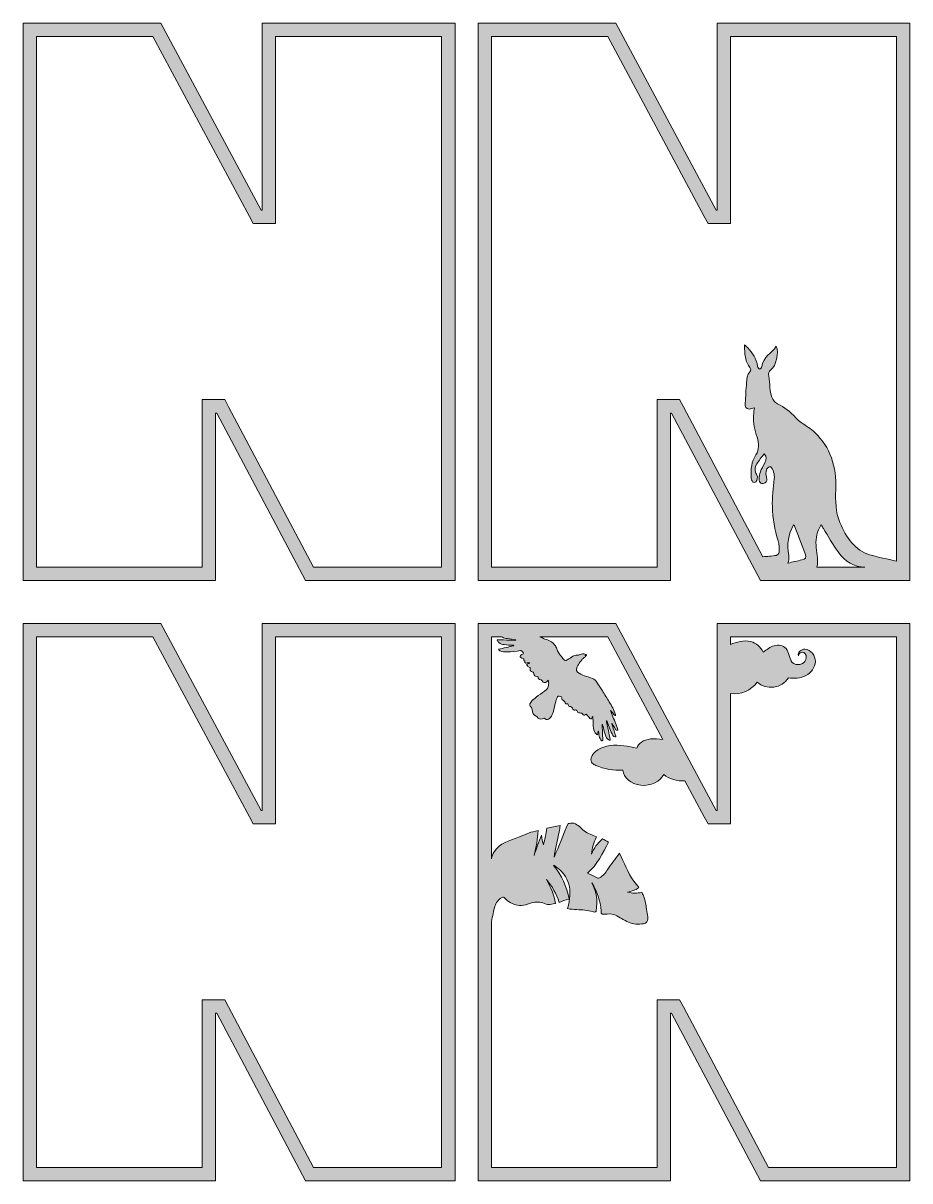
# Model space of a CAD drawing. Header units: millimetres. Extents: x 74 to 699, y -295 to -32.
# Drawn here: x 496.7 to 698.7, y -295.3 to -31.6 of the extents above; entities that cross this region are included whole.
import ezdxf

# ---------------------------------------------------------------- set-up
doc = ezdxf.new("R2010")
doc.units = ezdxf.units.MM
doc.header["$MEASUREMENT"] = 0
for name, color, linetype in [('Layer 1', 7, 'Continuous'), ('Layer 2', 7, 'Continuous'), ('Layer 7', 7, 'Continuous'), ('Layer 8', 7, 'Continuous')]:
    doc.layers.add(name, color=color, linetype=linetype)

msp = doc.modelspace()

# ---------------------------------------------------------------- hatches: boundary and pattern name
at = {"layer": 'Layer 1'}
h = msp.add_hatch(color=1, dxfattribs=at)
h.dxf.hatch_style = 2
h.paths.add_polyline_path([(654.82, -168.29), (654.82, -210.9), (654.56, -210.9), (631.7, -168.29), (600.32, -168.29), (600.32, -295.28), (644.17, -295.28), (644.17, -257.1), (644.43, -257.1), (664.68, -295.28), (698.73, -295.28), (698.73, -168.29)])
edge = h.paths.add_edge_path()
edge.add_spline(control_points=[(695.68, -292.24), (695.68, -292.24), (666.51, -292.24), (666.51, -292.24), (666.51, -292.24), (647.12, -255.67), (647.12, -255.67), (647.12, -255.67), (646.26, -254.05), (646.26, -254.05), (646.26, -254.05), (644.43, -254.05), (644.43, -254.05), (644.43, -254.05), (644.17, -254.05), (644.17, -254.05), (644.17, -254.05), (641.12, -254.05), (641.12, -254.05), (641.12, -254.05), (641.12, -257.1), (641.12, -257.1), (641.12, -257.1), (641.12, -292.24), (641.12, -292.24), (641.12, -292.24), (603.37, -292.24), (603.37, -292.24), (603.37, -292.24), (603.37, -236.17), (603.37, -236.17), (603.65, -235.01), (603.85, -233.75), (604.17, -232.72), (604.43, -231.93), (604.94, -231.23), (605.67, -230.82), (606.51, -230.35), (606.36, -231.1), (607.25, -231.64), (608.39, -232.33), (609.38, -232.65), (610.7, -232.52), (611.33, -232.46), (611.88, -232.13), (612.49, -231.98), (613.56, -231.71), (614.49, -231.72), (615.49, -232.11), (616.03, -232.31), (616.22, -232.38), (616.79, -232.31), (616.92, -232.3), (617.99, -232.09), (617.99, -232.09), (617.68, -230.14), (616.84, -228.41), (615.95, -226.66), (617.25, -228.24), (618.17, -229.9), (618.83, -231.84), (619.53, -231.55), (620.21, -231.27), (620.96, -231.1), (621.01, -231.09), (621.06, -231.08), (621.11, -231.07), (620.49, -228.29), (619.42, -225.61), (617.56, -223.44), (617.58, -223.41), (617.58, -223.42), (617.6, -223.39), (621.46, -226.03), (621.78, -228.93), (620.75, -233.27), (621.42, -233.42), (622.11, -233.47), (622.8, -233.5), (624.05, -233.56), (625.26, -233.61), (626.47, -233.93), (626.6, -233.96), (626.71, -234.02), (626.86, -234.05), (627.01, -234.09), (627.21, -234.03), (627.24, -233.83), (627.62, -231.41), (627.34, -229.62), (626.26, -227.4), (627.52, -229.46), (628.19, -231.39), (628.38, -233.78), (628.39, -233.98), (628.37, -234.14), (628.41, -234.31), (628.44, -234.44), (628.57, -234.46), (628.61, -234.57), (629.4, -234.61), (630.05, -234.35), (630.84, -234.52), (631.99, -234.76), (632.7, -235.42), (633.83, -236), (634.81, -236.5), (635.95, -236.95), (637.21, -236.79), (637.66, -236.73), (638.49, -236.85), (638.8, -236.31), (639.3, -235.43), (638.77, -234.03), (638.66, -233.04), (638.56, -232.06), (638.39, -231.19), (638, -230.27), (637.91, -230.05), (637.76, -229.77), (637.65, -229.55), (636.54, -229.83), (635.51, -229.78), (634.4, -229.52), (635.33, -229.3), (636.19, -229.08), (636.98, -228.53), (636.67, -228.1), (636.14, -227.43), (635.86, -227.04), (634.35, -224.97), (633.67, -222.87), (632.59, -220.63), (631.68, -221.81), (630.74, -223.09), (629.91, -224.31), (629.35, -225.14), (628.86, -225.81), (627.97, -226.25), (627.84, -226.31), (627.73, -226.31), (627.6, -226.34), (626.82, -225.93), (626.03, -225.55), (625.25, -225.17), (627.47, -223.31), (628.76, -220.65), (630.05, -218.1), (629.6, -217.83), (629.15, -217.6), (628.67, -217.4), (627.54, -218.5), (626.74, -219.4), (626.15, -220.89), (626.33, -219.38), (626.71, -218.29), (627.32, -216.91), (626.36, -216.53), (625.33, -216.21), (624.52, -215.57), (623.72, -214.92), (623.17, -214.14), (622.15, -213.84), (621.73, -213.72), (621.26, -213.84), (620.83, -213.9), (619.68, -216.42), (618.84, -219.04), (617.64, -221.54), (618.02, -219.6), (618.45, -217.72), (618.82, -215.76), (618.9, -215.34), (618.99, -214.8), (619.06, -214.36), (618.05, -214.56), (617.02, -214.73), (616.02, -214.95), (615.83, -216.25), (615.59, -217.51), (615.21, -218.76), (615.03, -218.02), (614.9, -217.28), (614.76, -216.54), (614.21, -218.08), (613.59, -219.59), (613.12, -221.16), (613.57, -219.26), (613.94, -217.43), (614.02, -215.47), (613.25, -215.69), (612.59, -215.79), (611.82, -216.07), (611.05, -216.35), (610.41, -216.7), (609.57, -217.03), (607.45, -217.85), (605.32, -218.22), (603.99, -220.33), (603.69, -220.81), (603.5, -221.34), (603.37, -221.91), (603.37, -221.91), (603.37, -171.33), (603.37, -171.33), (603.37, -171.33), (605.69, -171.33), (605.69, -171.33), (605.97, -171.52), (606.29, -171.64), (606.63, -171.7), (607.23, -171.79), (607.82, -171.86), (608.41, -171.95), (608.59, -171.98), (608.76, -172.03), (608.93, -172.07), (608.93, -172.09), (608.93, -172.11), (608.93, -172.13), (608.87, -172.14), (608.81, -172.16), (608.75, -172.16), (607.88, -172.13), (607.02, -172.1), (606.15, -172.07), (605.71, -172.06), (605.26, -172.04), (604.81, -172.02), (604.72, -172.02), (604.64, -172.06), (604.7, -172.17), (604.82, -172.36), (604.94, -172.55), (605.09, -172.68), (605.44, -172.99), (605.86, -173.09), (606.29, -173.13), (606.96, -173.2), (607.63, -173.24), (608.31, -173.29), (608.36, -173.3), (608.42, -173.32), (608.47, -173.34), (608.47, -173.36), (608.47, -173.38), (608.47, -173.4), (607.32, -173.66), (606.16, -173.91), (604.98, -174.18), (605.07, -174.37), (605.19, -174.47), (605.33, -174.53), (605.84, -174.78), (606.39, -174.8), (606.93, -174.79), (607.95, -174.78), (608.97, -174.7), (609.97, -174.49), (610.04, -174.48), (610.13, -174.49), (610.19, -174.53), (610.34, -174.65), (610.49, -174.79), (610.63, -174.94), (610.74, -175.06), (610.73, -175.12), (610.59, -175.2), (610.42, -175.3), (610.25, -175.39), (610.09, -175.51), (609.88, -175.66), (609.87, -175.93), (610.07, -176.08), (610.23, -176.2), (610.42, -176.25), (610.61, -176.32), (610.7, -176.36), (610.79, -176.39), (610.77, -176.53), (610.73, -176.69), (610.8, -176.77), (610.92, -176.83), (610.96, -176.85), (611, -176.93), (610.99, -176.98), (610.97, -177.19), (611.01, -177.32), (611.2, -177.33), (611.43, -177.33), (611.66, -177.28), (611.89, -177.26), (611.95, -177.25), (612, -177.24), (612.05, -177.24), (612.06, -177.26), (612.07, -177.28), (612.07, -177.3), (612.01, -177.34), (611.96, -177.39), (611.9, -177.42), (611.77, -177.48), (611.65, -177.51), (611.53, -177.57), (611.42, -177.62), (611.38, -177.7), (611.46, -177.83), (611.6, -178.05), (611.79, -178.16), (612, -178.24), (612.25, -178.34), (612.25, -178.34), (612.2, -178.62), (612.14, -178.94), (612.21, -179.09), (612.48, -179.22), (612.61, -179.28), (612.73, -179.33), (612.86, -179.38), (612.98, -179.43), (613.03, -179.51), (613.03, -179.66), (613.03, -179.79), (613.07, -179.93), (613.14, -180.03), (613.32, -180.29), (613.56, -180.44), (613.86, -180.44), (613.94, -180.44), (614.04, -180.42), (614.03, -180.58), (614.02, -180.82), (614.22, -181.11), (614.42, -181.1), (614.64, -181.1), (614.77, -181.13), (614.92, -181.39), (615.18, -181.84), (615.62, -181.93), (616.05, -181.53), (616.13, -181.45), (616.21, -181.37), (616.32, -181.25), (616.35, -181.41), (616.38, -181.54), (616.41, -181.67), (616.51, -182.01), (616.37, -182.33), (616.32, -182.66), (616.28, -182.86), (616.18, -183.07), (616.06, -183.22), (615.9, -183.41), (615.71, -183.57), (615.51, -183.72), (614.87, -184.19), (614.22, -184.63), (613.58, -185.11), (613.13, -185.45), (612.69, -185.82), (612.33, -186.3), (611.99, -186.76), (612.11, -187.05), (612.45, -187.37), (612.6, -187.51), (612.69, -187.65), (612.67, -187.88), (612.61, -188.65), (612.98, -189.24), (613.61, -189.44), (613.67, -189.46), (613.72, -189.54), (613.77, -189.6), (613.85, -189.7), (613.9, -189.85), (614, -189.9), (614.41, -190.1), (614.83, -190.18), (615.25, -189.96), (615.4, -189.88), (615.5, -189.91), (615.61, -190.03), (615.67, -190.11), (615.77, -190.17), (615.86, -190.18), (616.25, -190.21), (616.59, -190.09), (616.85, -189.74), (617.16, -189.33), (617.37, -188.85), (617.5, -188.35), (617.68, -187.7), (617.8, -187.04), (617.96, -186.39), (618.08, -185.92), (618.22, -185.46), (618.47, -185.06), (618.55, -184.93), (618.66, -184.83), (618.8, -184.87), (618.98, -184.91), (619.15, -184.97), (619.31, -185.06), (619.43, -185.12), (619.5, -185.24), (619.42, -185.41), (619.36, -185.53), (619.4, -185.61), (619.49, -185.68), (619.54, -185.72), (619.59, -185.76), (619.65, -185.78), (619.92, -185.88), (620.08, -186.08), (620.19, -186.38), (620.28, -186.6), (620.43, -186.67), (620.64, -186.62), (620.78, -186.59), (620.86, -186.62), (620.89, -186.8), (620.96, -187.16), (621.05, -187.25), (621.37, -187.26), (621.61, -187.27), (621.75, -187.38), (621.85, -187.62), (622, -187.98), (622.17, -188.08), (622.45, -188.03), (622.76, -187.97), (622.78, -187.98), (622.9, -188.31), (622.97, -188.5), (623.07, -188.65), (623.26, -188.68), (623.42, -188.7), (623.59, -188.72), (623.75, -188.71), (623.91, -188.71), (624.03, -188.74), (624.13, -188.92), (624.32, -189.25), (624.49, -189.28), (624.78, -189.06), (624.98, -188.92), (624.99, -188.93), (625.14, -189.13), (625.36, -189.4), (625.57, -189.67), (625.8, -189.93), (625.99, -190.14), (626.12, -190.12), (626.26, -189.87), (626.3, -189.8), (626.32, -189.73), (626.36, -189.66), (626.39, -189.6), (626.42, -189.55), (626.47, -189.48), (626.49, -189.55), (626.51, -189.58), (626.51, -189.61), (626.52, -189.88), (626.53, -190.15), (626.54, -190.42), (626.57, -191.01), (626.57, -191.6), (626.63, -192.18), (626.68, -192.73), (626.94, -193.18), (627.3, -193.53), (627.36, -193.6), (627.46, -193.62), (627.54, -193.66), (627.57, -193.56), (627.61, -193.47), (627.63, -193.37), (627.65, -193.3), (627.64, -193.21), (627.65, -193.13), (627.66, -193.02), (627.68, -192.92), (627.7, -192.81), (627.72, -192.81), (627.74, -192.81), (627.76, -192.81), (627.77, -192.87), (627.78, -192.92), (627.79, -192.98), (627.83, -193.3), (627.85, -193.63), (627.92, -193.95), (628.01, -194.38), (628.2, -194.73), (628.5, -195.01), (628.54, -195.05), (628.64, -195.1), (628.67, -195.07), (628.71, -195.04), (628.75, -194.94), (628.75, -194.87), (628.74, -194.5), (628.73, -194.13), (628.71, -193.76), (628.67, -192.98), (628.64, -192.2), (628.6, -191.43), (628.6, -191.38), (628.62, -191.34), (628.62, -191.3), (628.64, -191.3), (628.66, -191.3), (628.67, -191.3), (628.7, -191.4), (628.74, -191.5), (628.77, -191.6), (628.93, -192.25), (629.1, -192.9), (629.27, -193.55), (629.43, -194.17), (629.71, -194.67), (630.28, -194.89), (630.33, -194.91), (630.39, -194.9), (630.45, -194.9), (630.45, -194.85), (630.47, -194.78), (630.46, -194.73), (630.17, -193.37), (629.88, -192.01), (629.6, -190.65), (629.59, -190.59), (629.59, -190.52), (629.58, -190.46), (629.6, -190.46), (629.61, -190.45), (629.63, -190.45), (629.67, -190.53), (629.71, -190.6), (629.74, -190.68), (629.94, -191.24), (630.12, -191.8), (630.35, -192.34), (630.56, -192.85), (630.8, -193.35), (631.05, -193.85), (631.16, -194.06), (631.37, -194.14), (631.59, -194.15), (631.69, -194.15), (631.75, -194.09), (631.71, -193.96), (631.46, -193.18), (631.22, -192.4), (630.97, -191.63), (630.92, -191.47), (630.87, -191.31), (630.82, -191.15), (630.84, -191.15), (630.86, -191.14), (630.88, -191.13), (630.9, -191.17), (630.92, -191.22), (630.95, -191.26), (631.15, -191.6), (631.34, -191.95), (631.55, -192.28), (631.67, -192.46), (631.84, -192.6), (632.05, -192.64), (632.1, -192.65), (632.17, -192.64), (632.21, -192.61), (632.23, -192.59), (632.22, -192.49), (632.2, -192.44), (632.1, -192.16), (631.99, -191.88), (631.88, -191.6), (631.45, -190.51), (631.01, -189.42), (630.58, -188.32), (630.56, -188.27), (630.56, -188.21), (630.54, -188.15), (630.56, -188.14), (630.57, -188.14), (630.59, -188.13), (630.65, -188.22), (630.7, -188.32), (630.77, -188.4), (630.99, -188.68), (631.2, -188.96), (631.42, -189.23), (631.48, -189.29), (631.6, -189.3), (631.69, -189.33), (631.67, -189.23), (631.67, -189.13), (631.64, -189.04), (631.29, -188.01), (630.79, -187.07), (630.23, -186.17), (629.71, -185.33), (629.19, -184.5), (628.67, -183.67), (628.27, -183.04), (627.87, -182.42), (627.47, -181.8), (627.18, -181.37), (626.84, -181), (626.38, -180.83), (625.94, -180.66), (625.5, -180.51), (625.06, -180.36), (624.47, -180.16), (623.88, -179.99), (623.34, -179.66), (622.74, -179.29), (622.61, -178.86), (622.92, -178.18), (623.1, -177.8), (623.33, -177.44), (623.56, -177.1), (623.7, -176.89), (623.91, -176.74), (624.04, -176.53), (624.17, -176.33), (624.33, -176.21), (624.51, -176.1), (624.6, -176.05), (624.69, -175.98), (624.78, -175.9), (624.83, -175.86), (624.85, -175.79), (624.89, -175.73), (624.84, -175.71), (624.79, -175.68), (624.74, -175.65), (624.73, -175.64), (624.72, -175.62), (624.7, -175.61), (624.71, -175.59), (624.71, -175.57), (624.71, -175.55), (624.82, -175.57), (624.93, -175.59), (625.04, -175.6), (625.05, -175.58), (625.06, -175.55), (625.07, -175.52), (624.96, -175.44), (624.86, -175.32), (624.74, -175.27), (624.33, -175.13), (623.93, -175.21), (623.55, -175.4), (623.34, -175.51), (623.15, -175.59), (622.91, -175.54), (622.58, -175.48), (622.25, -175.61), (621.96, -175.78), (621.52, -176.04), (621.1, -176.33), (620.67, -176.61), (620.32, -176.83), (620.15, -176.82), (619.86, -176.51), (619.61, -176.23), (619.38, -175.91), (619.14, -175.62), (618.78, -175.17), (618.5, -174.66), (618.27, -174.1), (618.15, -173.8), (618.03, -173.49), (617.85, -173.24), (617.39, -172.64), (616.79, -172.28), (616.12, -172.06), (615.93, -172), (615.72, -171.99), (615.54, -171.9), (615.18, -171.71), (614.81, -171.52), (614.44, -171.33), (614.44, -171.33), (629.87, -171.33), (629.87, -171.33), (629.87, -171.33), (642.44, -194.76), (642.44, -194.76), (641.51, -194.59), (640.55, -194.51), (639.61, -194.62), (638.13, -194.81), (636.69, -195.63), (636.54, -196.74), (634.57, -196.28), (632.5, -195.88), (630.47, -196.13), (628.43, -196.38), (626.45, -197.45), (626.1, -198.97), (626.01, -199.38), (626.05, -199.83), (626.37, -200.16), (626.57, -200.37), (626.86, -200.51), (627.16, -200.64), (629.01, -201.47), (631.21, -201.85), (633.36, -201.72), (633.4, -203.39), (635.22, -204.92), (637.43, -205.16), (639.64, -205.39), (641.97, -204.3), (642.64, -202.71), (643.82, -203.74), (645.69, -204.28), (647.49, -204.17), (647.49, -204.17), (651.87, -212.34), (651.87, -212.34), (651.87, -212.34), (652.74, -213.94), (652.74, -213.94), (652.74, -213.94), (654.56, -213.94), (654.56, -213.94), (654.56, -213.94), (654.82, -213.94), (654.82, -213.94), (654.82, -213.94), (657.87, -213.94), (657.87, -213.94), (657.87, -213.94), (657.87, -210.9), (657.87, -210.9), (657.87, -210.9), (657.87, -184.29), (657.87, -184.29), (660.16, -184.56), (662.58, -183.56), (663.96, -181.7), (665.95, -183.57), (669.64, -183.07), (671.05, -180.73), (672.4, -180.9), (673.81, -180.81), (675.02, -180.19), (676.22, -179.56), (677.16, -178.34), (677.2, -176.99), (677.23, -175.64), (676.19, -174.26), (674.83, -174.18), (673.98, -174.12), (672.99, -174.95), (673.39, -175.7), (673.25, -175.12), (674.07, -174.66), (674.59, -174.95), (675.11, -175.24), (675.25, -175.96), (675.05, -176.53), (674.62, -177.72), (672.81, -178.09), (671.95, -177.17), (671.15, -176.32), (671.28, -174.9), (670.52, -174.01), (669.88, -173.27), (668.75, -173.13), (667.81, -173.39), (666.87, -173.66), (666.07, -174.27), (665.3, -174.87), (664.73, -173.62), (663.69, -172.8), (662.48, -172.4), (660.91, -172.09), (659.19, -172.52), (657.87, -173.08), (657.87, -173.08), (657.87, -171.33), (657.87, -171.33), (657.87, -171.33), (695.68, -171.33), (695.68, -171.33), (695.68, -171.33), (695.68, -292.24), (695.68, -292.24)], knot_values=[0, 0, 0, 0, 1, 1, 1, 2, 2, 2, 3, 3, 3, 4, 4, 4, 5, 5, 5, 6, 6, 6, 7, 7, 7, 8, 8, 8, 9, 9, 9, 10, 10, 10, 11, 11, 11, 12, 12, 12, 13, 13, 13, 14, 14, 14, 15, 15, 15, 16, 16, 16, 17, 17, 17, 18, 18, 18, 19, 19, 19, 20, 20, 20, 21, 21, 21, 22, 22, 22, 23, 23, 23, 24, 24, 24, 25, 25, 25, 26, 26, 26, 27, 27, 27, 28, 28, 28, 29, 29, 29, 30, 30, 30, 31, 31, 31, 32, 32, 32, 33, 33, 33, 34, 34, 34, 35, 35, 35, 36, 36, 36, 37, 37, 37, 38, 38, 38, 39, 39, 39, 40, 40, 40, 41, 41, 41, 42, 42, 42, 43, 43, 43, 44, 44, 44, 45, 45, 45, 46, 46, 46, 47, 47, 47, 48, 48, 48, 49, 49, 49, 50, 50, 50, 51, 51, 51, 52, 52, 52, 53, 53, 53, 54, 54, 54, 55, 55, 55, 56, 56, 56, 57, 57, 57, 58, 58, 58, 59, 59, 59, 60, 60, 60, 61, 61, 61, 62, 62, 62, 63, 63, 63, 64, 64, 64, 65, 65, 65, 66, 66, 66, 67, 67, 67, 68, 68, 68, 69, 69, 69, 70, 70, 70, 71, 71, 71, 72, 72, 72, 73, 73, 73, 74, 74, 74, 75, 75, 75, 76, 76, 76, 77, 77, 77, 78, 78, 78, 79, 79, 79, 80, 80, 80, 81, 81, 81, 82, 82, 82, 83, 83, 83, 84, 84, 84, 85, 85, 85, 86, 86, 86, 87, 87, 87, 88, 88, 88, 89, 89, 89, 90, 90, 90, 91, 91, 91, 92, 92, 92, 93, 93, 93, 94, 94, 94, 95, 95, 95, 96, 96, 96, 97, 97, 97, 98, 98, 98, 99, 99, 99, 100, 100, 100, 101, 101, 101, 102, 102, 102, 103, 103, 103, 104, 104, 104, 105, 105, 105, 106, 106, 106, 107, 107, 107, 108, 108, 108, 109, 109, 109, 110, 110, 110, 111, 111, 111, 112, 112, 112, 113, 113, 113, 114, 114, 114, 115, 115, 115, 116, 116, 116, 117, 117, 117, 118, 118, 118, 119, 119, 119, 120, 120, 120, 121, 121, 121, 122, 122, 122, 123, 123, 123, 124, 124, 124, 125, 125, 125, 126, 126, 126, 127, 127, 127, 128, 128, 128, 129, 129, 129, 130, 130, 130, 131, 131, 131, 132, 132, 132, 133, 133, 133, 134, 134, 134, 135, 135, 135, 136, 136, 136, 137, 137, 137, 138, 138, 138, 139, 139, 139, 140, 140, 140, 141, 141, 141, 142, 142, 142, 143, 143, 143, 144, 144, 144, 145, 145, 145, 146, 146, 146, 147, 147, 147, 148, 148, 148, 149, 149, 149, 150, 150, 150, 151, 151, 151, 152, 152, 152, 153, 153, 153, 154, 154, 154, 155, 155, 155, 156, 156, 156, 157, 157, 157, 158, 158, 158, 159, 159, 159, 160, 160, 160, 161, 161, 161, 162, 162, 162, 163, 163, 163, 164, 164, 164, 165, 165, 165, 166, 166, 166, 167, 167, 167, 168, 168, 168, 169, 169, 169, 170, 170, 170, 171, 171, 171, 172, 172, 172, 173, 173, 173, 174, 174, 174, 175, 175, 175, 176, 176, 176, 177, 177, 177, 178, 178, 178, 179, 179, 179, 180, 180, 180, 181, 181, 181, 182, 182, 182, 183, 183, 183, 184, 184, 184, 185, 185, 185, 186, 186, 186, 187, 187, 187, 188, 188, 188, 189, 189, 189, 190, 190, 190, 191, 191, 191, 192, 192, 192, 193, 193, 193, 194, 194, 194, 195, 195, 195, 196, 196, 196, 197, 197, 197, 198, 198, 198, 199, 199, 199, 200, 200, 200, 201, 201, 201, 202, 202, 202, 203, 203, 203, 204, 204, 204, 205, 205, 205, 206, 206, 206, 207, 207, 207, 208, 208, 208, 209, 209, 209, 210, 210, 210, 211, 211, 211, 212, 212, 212, 213, 213, 213, 214, 214, 214, 215, 215, 215, 216, 216, 216, 217, 217, 217, 218, 218, 218, 219, 219, 219, 220, 220, 220, 221, 221, 221, 222, 222, 222, 223, 223, 223, 224, 224, 224, 225, 225, 225, 226, 226, 226, 227, 227, 227, 228, 228, 228, 229, 229, 229, 230, 230, 230, 231, 231, 231, 232, 232, 232, 233, 233, 233, 234, 234, 234, 235, 235, 235, 236, 236, 236, 237, 237, 237, 238, 238, 238, 239, 239, 239, 240, 240, 240, 241, 241, 241, 242, 242, 242, 243, 243, 243, 244, 244, 244, 245, 245, 245, 246, 246, 246, 247, 247, 247, 248, 248, 248, 249, 249, 249, 250, 250, 250, 251, 251, 251, 252, 252, 252, 253, 253, 253, 254, 254, 254, 255, 255, 255, 256, 256, 256, 257, 257, 257, 258, 258, 258, 259, 259, 259, 260, 260, 260, 261, 261, 261, 262, 262, 262, 263, 263, 263, 264, 264, 264, 265, 265, 265, 265], degree=3, periodic=1)
at = {"layer": 'Layer 2'}
h = msp.add_hatch(color=2, dxfattribs=at)
h.dxf.hatch_style = 2
h.paths.add_polyline_path([(595.08, -168.29), (551.17, -168.29), (551.17, -210.9), (550.91, -210.9), (528.04, -168.29), (496.67, -168.29), (496.67, -295.28), (540.51, -295.28), (540.51, -257.1), (540.77, -257.1), (561.02, -295.28), (595.08, -295.28)])
h.paths.add_polyline_path([(592.03, -171.33), (592.03, -292.24), (562.86, -292.24), (543.46, -255.67), (542.61, -254.05), (540.77, -254.05), (540.51, -254.05), (537.46, -254.05), (537.46, -257.1), (537.46, -292.24), (499.71, -292.24), (499.71, -171.33), (526.22, -171.33), (548.22, -212.34), (549.08, -213.94), (550.91, -213.94), (551.17, -213.94), (554.21, -213.94), (554.21, -210.9), (554.21, -171.33)])
at = {"layer": 'Layer 7'}
h = msp.add_hatch(color=1, dxfattribs=at)
h.dxf.hatch_style = 2
h.paths.add_polyline_path([(654.82, -31.56), (654.82, -74.17), (654.56, -74.17), (631.7, -31.56), (600.32, -31.56), (600.32, -158.55), (644.17, -158.55), (644.17, -120.37), (644.43, -120.37), (664.68, -158.55), (698.73, -158.55), (698.73, -31.56)])
edge = h.paths.add_edge_path()
edge.add_spline(control_points=[(646.26, -117.32), (646.26, -117.32), (644.43, -117.32), (644.43, -117.32), (644.43, -117.32), (644.17, -117.32), (644.17, -117.32), (644.17, -117.32), (641.12, -117.32), (641.12, -117.32), (641.12, -117.32), (641.12, -120.37), (641.12, -120.37), (641.12, -120.37), (641.12, -155.51), (641.12, -155.51), (641.12, -155.51), (603.37, -155.51), (603.37, -155.51), (603.37, -155.51), (603.37, -34.6), (603.37, -34.6), (603.37, -34.6), (629.87, -34.6), (629.87, -34.6), (629.87, -34.6), (651.87, -75.61), (651.87, -75.61), (651.87, -75.61), (652.74, -77.21), (652.74, -77.21), (652.74, -77.21), (654.56, -77.21), (654.56, -77.21), (654.56, -77.21), (654.82, -77.21), (654.82, -77.21), (654.82, -77.21), (657.87, -77.21), (657.87, -77.21), (657.87, -77.21), (657.87, -74.17), (657.87, -74.17), (657.87, -74.17), (657.87, -34.6), (657.87, -34.6), (657.87, -34.6), (695.68, -34.6), (695.68, -34.6), (695.68, -34.6), (695.68, -154.1), (695.68, -154.1), (693.63, -153.66), (691.58, -153.23), (689.55, -152.64), (686.33, -151.72), (684.27, -148.88), (682.77, -145.29), (681.79, -142.93), (681.74, -140.42), (681.85, -137.85), (682.07, -132.48), (680.52, -128.11), (677.15, -124.87), (676.19, -123.94), (675.05, -123.31), (674, -122.53), (673.57, -122.21), (673.12, -121.89), (672.75, -121.47), (671.52, -120.07), (670.12, -119.04), (668.58, -118.28), (667.26, -117.63), (667, -116.13), (666.85, -114.58), (666.76, -113.7), (666.71, -112.82), (666.58, -111.96), (666.47, -111.29), (666.59, -110.89), (667.07, -110.52), (668.25, -109.61), (668.95, -106.71), (668.3, -105.14), (667.26, -106.84), (665.32, -107.36), (664.99, -109.85), (664.96, -110.06), (664.65, -110.41), (664.54, -110.37), (664.34, -110.3), (664.06, -110.01), (664.03, -109.77), (663.8, -107.9), (662.85, -106.68), (661.78, -105.55), (661.62, -105.38), (661.31, -105.01), (661.07, -104.8), (661, -105.11), (661.04, -105.54), (661.07, -105.69), (661.12, -107.65), (661.42, -108.78), (662.28, -110), (662.55, -110.38), (662.63, -110.64), (662.25, -110.99), (661.6, -111.6), (661.6, -112.58), (661.52, -113.47), (661.38, -115.01), (661.32, -116.55), (661.22, -118.09), (661.16, -118.94), (661.44, -119.44), (662.11, -119.46), (662.48, -119.47), (662.85, -119.3), (663.3, -119.18), (663.25, -119.73), (663.17, -120.33), (663.12, -120.94), (662.98, -122.7), (663.35, -124.28), (663.91, -125.89), (664.36, -127.19), (664.42, -128.79), (663.66, -129.91), (662.61, -131.45), (662.49, -133.19), (662.55, -135.02), (662.57, -135.47), (662.74, -135.69), (662.97, -136.09), (663.01, -136.15), (663.53, -136.24), (663.65, -136.08), (663.97, -135.63), (664.12, -135.08), (663.86, -134.48), (663.8, -134.34), (663.72, -134.2), (663.66, -134.06), (663.33, -133.32), (663.4, -132.61), (663.83, -131.98), (664.37, -131.19), (664.94, -130.44), (665.5, -129.68), (666.17, -130.57), (666.17, -130.65), (665.65, -131.74), (665.32, -132.42), (664.93, -133.07), (664.66, -133.79), (664.47, -134.29), (664.38, -134.88), (664.36, -135.44), (664.36, -135.74), (664.56, -136.24), (664.75, -136.33), (665.05, -136.47), (665.49, -136.46), (665.76, -136.26), (666.08, -136.03), (666.26, -135.59), (666.09, -134.98), (665.77, -133.82), (665.91, -133.21), (666.51, -132.72), (666.65, -132.61), (666.91, -132.57), (667.02, -132.66), (667.63, -133.17), (667.93, -134.43), (667.84, -135.36), (667.64, -137.47), (667.31, -139.6), (667.41, -141.69), (667.52, -144.35), (667.85, -147.01), (668.71, -149.52), (668.97, -150.28), (668.95, -151.23), (668.94, -152.09), (668.93, -152.34), (668.55, -152.77), (668.31, -152.8), (667.29, -152.95), (666.27, -153.05), (665.25, -153.12), (665.25, -153.12), (647.12, -118.94), (647.12, -118.94), (647.12, -118.94), (646.26, -117.32), (646.26, -117.32)], knot_values=[0, 0, 0, 0, 1, 1, 1, 2, 2, 2, 3, 3, 3, 4, 4, 4, 5, 5, 5, 6, 6, 6, 7, 7, 7, 8, 8, 8, 9, 9, 9, 10, 10, 10, 11, 11, 11, 12, 12, 12, 13, 13, 13, 14, 14, 14, 15, 15, 15, 16, 16, 16, 17, 17, 17, 18, 18, 18, 19, 19, 19, 20, 20, 20, 21, 21, 21, 22, 22, 22, 23, 23, 23, 24, 24, 24, 25, 25, 25, 26, 26, 26, 27, 27, 27, 28, 28, 28, 29, 29, 29, 30, 30, 30, 31, 31, 31, 32, 32, 32, 33, 33, 33, 34, 34, 34, 35, 35, 35, 36, 36, 36, 37, 37, 37, 38, 38, 38, 39, 39, 39, 40, 40, 40, 41, 41, 41, 42, 42, 42, 43, 43, 43, 44, 44, 44, 45, 45, 45, 46, 46, 46, 47, 47, 47, 48, 48, 48, 49, 49, 49, 50, 50, 50, 51, 51, 51, 52, 52, 52, 53, 53, 53, 54, 54, 54, 55, 55, 55, 56, 56, 56, 57, 57, 57, 58, 58, 58, 59, 59, 59, 60, 60, 60, 61, 61, 61, 62, 62, 62, 63, 63, 63, 64, 64, 64, 65, 65, 65, 66, 66, 66, 66], degree=3, periodic=1)
edge = h.paths.add_edge_path()
edge.add_spline(control_points=[(671.14, -152.86), (670.58, -150.14), (671.1, -148.17), (672.19, -145.86), (672.31, -145.98), (672.4, -146.02), (672.43, -146.1), (673.26, -148.19), (674.12, -150.27), (674.87, -152.41), (675.2, -153.35), (674.95, -153.65), (674.13, -153.83), (673.07, -154.06), (672.01, -154.3), (670.96, -154.56), (671.22, -154.19), (671.21, -153.22), (671.14, -152.86)], knot_values=[0, 0, 0, 0, 1, 1, 1, 2, 2, 2, 3, 3, 3, 4, 4, 4, 5, 5, 5, 6, 6, 6, 6], degree=3, periodic=1)
edge = h.paths.add_edge_path()
edge.add_spline(control_points=[(677.69, -154.71), (677.66, -154.11), (677.73, -153.42), (677.63, -152.83), (677.34, -151.22), (677.21, -149.64), (677.52, -148.09), (677.68, -147.32), (678.11, -146.65), (678.49, -145.76), (678.75, -146.19), (678.9, -146.43), (679.05, -146.68), (680.15, -148.47), (681.16, -150.35), (682.36, -152.02), (683.97, -154.26), (686.05, -155.43), (688.46, -155.47), (689.3, -155.49), (677.53, -155.51), (677.53, -155.51), (677.55, -155.28), (677.71, -155.05), (677.69, -154.71)], knot_values=[0, 0, 0, 0, 1, 1, 1, 2, 2, 2, 3, 3, 3, 4, 4, 4, 5, 5, 5, 6, 6, 6, 7, 7, 7, 8, 8, 8, 8], degree=3, periodic=1)
at = {"layer": 'Layer 8'}
h = msp.add_hatch(color=2, dxfattribs=at)
h.dxf.hatch_style = 2
h.paths.add_polyline_path([(595.08, -31.56), (551.17, -31.56), (551.17, -74.17), (550.91, -74.17), (528.04, -31.56), (496.67, -31.56), (496.67, -158.55), (540.51, -158.55), (540.51, -120.37), (540.77, -120.37), (561.02, -158.55), (595.08, -158.55)])
h.paths.add_polyline_path([(592.03, -34.6), (592.03, -155.51), (562.86, -155.51), (543.46, -118.94), (542.61, -117.32), (540.77, -117.32), (540.51, -117.32), (537.46, -117.32), (537.46, -120.37), (537.46, -155.51), (499.71, -155.51), (499.71, -34.6), (526.22, -34.6), (548.22, -75.61), (549.08, -77.21), (550.91, -77.21), (551.17, -77.21), (554.21, -77.21), (554.21, -74.17), (554.21, -34.6)])

# ---------------------------------------------------------------- linework, layer by layer
at = {"layer": 'Layer 1', "lineweight": 0}
msp.add_lwpolyline([(654.82, -168.29), (654.82, -210.9), (654.56, -210.9), (631.7, -168.29), (600.32, -168.29), (600.32, -295.28), (644.17, -295.28), (644.17, -257.1), (644.43, -257.1), (664.68, -295.28), (698.73, -295.28), (698.73, -168.29), (654.82, -168.29)], dxfattribs=at)
msp.add_open_spline([(695.68, -292.24), (695.68, -292.24), (666.51, -292.24), (666.51, -292.24), (666.51, -292.24), (647.12, -255.67), (647.12, -255.67), (647.12, -255.67), (646.26, -254.05), (646.26, -254.05), (646.26, -254.05), (644.43, -254.05), (644.43, -254.05), (644.43, -254.05), (644.17, -254.05), (644.17, -254.05), (644.17, -254.05), (641.12, -254.05), (641.12, -254.05), (641.12, -254.05), (641.12, -257.1), (641.12, -257.1), (641.12, -257.1), (641.12, -292.24), (641.12, -292.24), (641.12, -292.24), (603.37, -292.24), (603.37, -292.24), (603.37, -292.24), (603.37, -236.17), (603.37, -236.17), (603.65, -235.01), (603.85, -233.75), (604.17, -232.72), (604.43, -231.93), (604.94, -231.23), (605.67, -230.82), (606.51, -230.35), (606.36, -231.1), (607.25, -231.64), (608.39, -232.33), (609.38, -232.65), (610.7, -232.52), (611.33, -232.46), (611.88, -232.13), (612.49, -231.98), (613.56, -231.71), (614.49, -231.72), (615.49, -232.11), (616.03, -232.31), (616.22, -232.38), (616.79, -232.31), (616.92, -232.3), (617.99, -232.09), (617.99, -232.09), (617.68, -230.14), (616.84, -228.41), (615.95, -226.66), (617.25, -228.24), (618.17, -229.9), (618.83, -231.84), (619.53, -231.55), (620.21, -231.27), (620.96, -231.1), (621.01, -231.09), (621.06, -231.08), (621.11, -231.07), (620.49, -228.29), (619.42, -225.61), (617.56, -223.44), (617.58, -223.41), (617.58, -223.42), (617.6, -223.39), (621.46, -226.03), (621.78, -228.93), (620.75, -233.27), (621.42, -233.42), (622.11, -233.47), (622.8, -233.5), (624.05, -233.56), (625.26, -233.61), (626.47, -233.93), (626.6, -233.96), (626.71, -234.02), (626.86, -234.05), (627.01, -234.09), (627.21, -234.03), (627.24, -233.83), (627.62, -231.41), (627.34, -229.62), (626.26, -227.4), (627.52, -229.46), (628.19, -231.39), (628.38, -233.78), (628.39, -233.98), (628.37, -234.14), (628.41, -234.31), (628.44, -234.44), (628.57, -234.46), (628.61, -234.57), (629.4, -234.61), (630.05, -234.35), (630.84, -234.52), (631.99, -234.76), (632.7, -235.42), (633.83, -236), (634.81, -236.5), (635.95, -236.95), (637.21, -236.79), (637.66, -236.73), (638.49, -236.85), (638.8, -236.31), (639.3, -235.43), (638.77, -234.03), (638.66, -233.04), (638.56, -232.06), (638.39, -231.19), (638, -230.27), (637.91, -230.05), (637.76, -229.77), (637.65, -229.55), (636.54, -229.83), (635.51, -229.78), (634.4, -229.52), (635.33, -229.3), (636.19, -229.08), (636.98, -228.53), (636.67, -228.1), (636.14, -227.43), (635.86, -227.04), (634.35, -224.97), (633.67, -222.87), (632.59, -220.63), (631.68, -221.81), (630.74, -223.09), (629.91, -224.31), (629.35, -225.14), (628.86, -225.81), (627.97, -226.25), (627.84, -226.31), (627.73, -226.31), (627.6, -226.34), (626.82, -225.93), (626.03, -225.55), (625.25, -225.17), (627.47, -223.31), (628.76, -220.65), (630.05, -218.1), (629.6, -217.83), (629.15, -217.6), (628.67, -217.4), (627.54, -218.5), (626.74, -219.4), (626.15, -220.89), (626.33, -219.38), (626.71, -218.29), (627.32, -216.91), (626.36, -216.53), (625.33, -216.21), (624.52, -215.57), (623.72, -214.92), (623.17, -214.14), (622.15, -213.84), (621.73, -213.72), (621.26, -213.84), (620.83, -213.9), (619.68, -216.42), (618.84, -219.04), (617.64, -221.54), (618.02, -219.6), (618.45, -217.72), (618.82, -215.76), (618.9, -215.34), (618.99, -214.8), (619.06, -214.36), (618.05, -214.56), (617.02, -214.73), (616.02, -214.95), (615.83, -216.25), (615.59, -217.51), (615.21, -218.76), (615.03, -218.02), (614.9, -217.28), (614.76, -216.54), (614.21, -218.08), (613.59, -219.59), (613.12, -221.16), (613.57, -219.26), (613.94, -217.43), (614.02, -215.47), (613.25, -215.69), (612.59, -215.79), (611.82, -216.07), (611.05, -216.35), (610.41, -216.7), (609.57, -217.03), (607.45, -217.85), (605.32, -218.22), (603.99, -220.33), (603.69, -220.81), (603.5, -221.34), (603.37, -221.91), (603.37, -221.91), (603.37, -171.33), (603.37, -171.33), (603.37, -171.33), (605.69, -171.33), (605.69, -171.33), (605.97, -171.52), (606.29, -171.64), (606.63, -171.7), (607.23, -171.79), (607.82, -171.86), (608.41, -171.95), (608.59, -171.98), (608.76, -172.03), (608.93, -172.07), (608.93, -172.09), (608.93, -172.11), (608.93, -172.13), (608.87, -172.14), (608.81, -172.16), (608.75, -172.16), (607.88, -172.13), (607.02, -172.1), (606.15, -172.07), (605.71, -172.06), (605.26, -172.04), (604.81, -172.02), (604.72, -172.02), (604.64, -172.06), (604.7, -172.17), (604.82, -172.36), (604.94, -172.55), (605.09, -172.68), (605.44, -172.99), (605.86, -173.09), (606.29, -173.13), (606.96, -173.2), (607.63, -173.24), (608.31, -173.29), (608.36, -173.3), (608.42, -173.32), (608.47, -173.34), (608.47, -173.36), (608.47, -173.38), (608.47, -173.4), (607.32, -173.66), (606.16, -173.91), (604.98, -174.18), (605.07, -174.37), (605.19, -174.47), (605.33, -174.53), (605.84, -174.78), (606.39, -174.8), (606.93, -174.79), (607.95, -174.78), (608.97, -174.7), (609.97, -174.49), (610.04, -174.48), (610.13, -174.49), (610.19, -174.53), (610.34, -174.65), (610.49, -174.79), (610.63, -174.94), (610.74, -175.06), (610.73, -175.12), (610.59, -175.2), (610.42, -175.3), (610.25, -175.39), (610.09, -175.51), (609.88, -175.66), (609.87, -175.93), (610.07, -176.08), (610.23, -176.2), (610.42, -176.25), (610.61, -176.32), (610.7, -176.36), (610.79, -176.39), (610.77, -176.53), (610.73, -176.69), (610.8, -176.77), (610.92, -176.83), (610.96, -176.85), (611, -176.93), (610.99, -176.98), (610.97, -177.19), (611.01, -177.32), (611.2, -177.33), (611.43, -177.33), (611.66, -177.28), (611.89, -177.26), (611.95, -177.25), (612, -177.24), (612.05, -177.24), (612.06, -177.26), (612.07, -177.28), (612.07, -177.3), (612.01, -177.34), (611.96, -177.39), (611.9, -177.42), (611.77, -177.48), (611.65, -177.51), (611.53, -177.57), (611.42, -177.62), (611.38, -177.7), (611.46, -177.83), (611.6, -178.05), (611.79, -178.16), (612, -178.24), (612.25, -178.34), (612.25, -178.34), (612.2, -178.62), (612.14, -178.94), (612.21, -179.09), (612.48, -179.22), (612.61, -179.28), (612.73, -179.33), (612.86, -179.38), (612.98, -179.43), (613.03, -179.51), (613.03, -179.66), (613.03, -179.79), (613.07, -179.93), (613.14, -180.03), (613.32, -180.29), (613.56, -180.44), (613.86, -180.44), (613.94, -180.44), (614.04, -180.42), (614.03, -180.58), (614.02, -180.82), (614.22, -181.11), (614.42, -181.1), (614.64, -181.1), (614.77, -181.13), (614.92, -181.39), (615.18, -181.84), (615.62, -181.93), (616.05, -181.53), (616.13, -181.45), (616.21, -181.37), (616.32, -181.25), (616.35, -181.41), (616.38, -181.54), (616.41, -181.67), (616.51, -182.01), (616.37, -182.33), (616.32, -182.66), (616.28, -182.86), (616.18, -183.07), (616.06, -183.22), (615.9, -183.41), (615.71, -183.57), (615.51, -183.72), (614.87, -184.19), (614.22, -184.63), (613.58, -185.11), (613.13, -185.45), (612.69, -185.82), (612.33, -186.3), (611.99, -186.76), (612.11, -187.05), (612.45, -187.37), (612.6, -187.51), (612.69, -187.65), (612.67, -187.88), (612.61, -188.65), (612.98, -189.24), (613.61, -189.44), (613.67, -189.46), (613.72, -189.54), (613.77, -189.6), (613.85, -189.7), (613.9, -189.85), (614, -189.9), (614.41, -190.1), (614.83, -190.18), (615.25, -189.96), (615.4, -189.88), (615.5, -189.91), (615.61, -190.03), (615.67, -190.11), (615.77, -190.17), (615.86, -190.18), (616.25, -190.21), (616.59, -190.09), (616.85, -189.74), (617.16, -189.33), (617.37, -188.85), (617.5, -188.35), (617.68, -187.7), (617.8, -187.04), (617.96, -186.39), (618.08, -185.92), (618.22, -185.46), (618.47, -185.06), (618.55, -184.93), (618.66, -184.83), (618.8, -184.87), (618.98, -184.91), (619.15, -184.97), (619.31, -185.06), (619.43, -185.12), (619.5, -185.24), (619.42, -185.41), (619.36, -185.53), (619.4, -185.61), (619.49, -185.68), (619.54, -185.72), (619.59, -185.76), (619.65, -185.78), (619.92, -185.88), (620.08, -186.08), (620.19, -186.38), (620.28, -186.6), (620.43, -186.67), (620.64, -186.62), (620.78, -186.59), (620.86, -186.62), (620.89, -186.8), (620.96, -187.16), (621.05, -187.25), (621.37, -187.26), (621.61, -187.27), (621.75, -187.38), (621.85, -187.62), (622, -187.98), (622.17, -188.08), (622.45, -188.03), (622.76, -187.97), (622.78, -187.98), (622.9, -188.31), (622.97, -188.5), (623.07, -188.65), (623.26, -188.68), (623.42, -188.7), (623.59, -188.72), (623.75, -188.71), (623.91, -188.71), (624.03, -188.74), (624.13, -188.92), (624.32, -189.25), (624.49, -189.28), (624.78, -189.06), (624.98, -188.92), (624.99, -188.93), (625.14, -189.13), (625.36, -189.4), (625.57, -189.67), (625.8, -189.93), (625.99, -190.14), (626.12, -190.12), (626.26, -189.87), (626.3, -189.8), (626.32, -189.73), (626.36, -189.66), (626.39, -189.6), (626.42, -189.55), (626.47, -189.48), (626.49, -189.55), (626.51, -189.58), (626.51, -189.61), (626.52, -189.88), (626.53, -190.15), (626.54, -190.42), (626.57, -191.01), (626.57, -191.6), (626.63, -192.18), (626.68, -192.73), (626.94, -193.18), (627.3, -193.53), (627.36, -193.6), (627.46, -193.62), (627.54, -193.66), (627.57, -193.56), (627.61, -193.47), (627.63, -193.37), (627.65, -193.3), (627.64, -193.21), (627.65, -193.13), (627.66, -193.02), (627.68, -192.92), (627.7, -192.81), (627.72, -192.81), (627.74, -192.81), (627.76, -192.81), (627.77, -192.87), (627.78, -192.92), (627.79, -192.98), (627.83, -193.3), (627.85, -193.63), (627.92, -193.95), (628.01, -194.38), (628.2, -194.73), (628.5, -195.01), (628.54, -195.05), (628.64, -195.1), (628.67, -195.07), (628.71, -195.04), (628.75, -194.94), (628.75, -194.87), (628.74, -194.5), (628.73, -194.13), (628.71, -193.76), (628.67, -192.98), (628.64, -192.2), (628.6, -191.43), (628.6, -191.38), (628.62, -191.34), (628.62, -191.3), (628.64, -191.3), (628.66, -191.3), (628.67, -191.3), (628.7, -191.4), (628.74, -191.5), (628.77, -191.6), (628.93, -192.25), (629.1, -192.9), (629.27, -193.55), (629.43, -194.17), (629.71, -194.67), (630.28, -194.89), (630.33, -194.91), (630.39, -194.9), (630.45, -194.9), (630.45, -194.85), (630.47, -194.78), (630.46, -194.73), (630.17, -193.37), (629.88, -192.01), (629.6, -190.65), (629.59, -190.59), (629.59, -190.52), (629.58, -190.46), (629.6, -190.46), (629.61, -190.45), (629.63, -190.45), (629.67, -190.53), (629.71, -190.6), (629.74, -190.68), (629.94, -191.24), (630.12, -191.8), (630.35, -192.34), (630.56, -192.85), (630.8, -193.35), (631.05, -193.85), (631.16, -194.06), (631.37, -194.14), (631.59, -194.15), (631.69, -194.15), (631.75, -194.09), (631.71, -193.96), (631.46, -193.18), (631.22, -192.4), (630.97, -191.63), (630.92, -191.47), (630.87, -191.31), (630.82, -191.15), (630.84, -191.15), (630.86, -191.14), (630.88, -191.13), (630.9, -191.17), (630.92, -191.22), (630.95, -191.26), (631.15, -191.6), (631.34, -191.95), (631.55, -192.28), (631.67, -192.46), (631.84, -192.6), (632.05, -192.64), (632.1, -192.65), (632.17, -192.64), (632.21, -192.61), (632.23, -192.59), (632.22, -192.49), (632.2, -192.44), (632.1, -192.16), (631.99, -191.88), (631.88, -191.6), (631.45, -190.51), (631.01, -189.42), (630.58, -188.32), (630.56, -188.27), (630.56, -188.21), (630.54, -188.15), (630.56, -188.14), (630.57, -188.14), (630.59, -188.13), (630.65, -188.22), (630.7, -188.32), (630.77, -188.4), (630.99, -188.68), (631.2, -188.96), (631.42, -189.23), (631.48, -189.29), (631.6, -189.3), (631.69, -189.33), (631.67, -189.23), (631.67, -189.13), (631.64, -189.04), (631.29, -188.01), (630.79, -187.07), (630.23, -186.17), (629.71, -185.33), (629.19, -184.5), (628.67, -183.67), (628.27, -183.04), (627.87, -182.42), (627.47, -181.8), (627.18, -181.37), (626.84, -181), (626.38, -180.83), (625.94, -180.66), (625.5, -180.51), (625.06, -180.36), (624.47, -180.16), (623.88, -179.99), (623.34, -179.66), (622.74, -179.29), (622.61, -178.86), (622.92, -178.18), (623.1, -177.8), (623.33, -177.44), (623.56, -177.1), (623.7, -176.89), (623.91, -176.74), (624.04, -176.53), (624.17, -176.33), (624.33, -176.21), (624.51, -176.1), (624.6, -176.05), (624.69, -175.98), (624.78, -175.9), (624.83, -175.86), (624.85, -175.79), (624.89, -175.73), (624.84, -175.71), (624.79, -175.68), (624.74, -175.65), (624.73, -175.64), (624.72, -175.62), (624.7, -175.61), (624.71, -175.59), (624.71, -175.57), (624.71, -175.55), (624.82, -175.57), (624.93, -175.59), (625.04, -175.6), (625.05, -175.58), (625.06, -175.55), (625.07, -175.52), (624.96, -175.44), (624.86, -175.32), (624.74, -175.27), (624.33, -175.13), (623.93, -175.21), (623.55, -175.4), (623.34, -175.51), (623.15, -175.59), (622.91, -175.54), (622.58, -175.48), (622.25, -175.61), (621.96, -175.78), (621.52, -176.04), (621.1, -176.33), (620.67, -176.61), (620.32, -176.83), (620.15, -176.82), (619.86, -176.51), (619.61, -176.23), (619.38, -175.91), (619.14, -175.62), (618.78, -175.17), (618.5, -174.66), (618.27, -174.1), (618.15, -173.8), (618.03, -173.49), (617.85, -173.24), (617.39, -172.64), (616.79, -172.28), (616.12, -172.06), (615.93, -172), (615.72, -171.99), (615.54, -171.9), (615.18, -171.71), (614.81, -171.52), (614.44, -171.33), (614.44, -171.33), (629.87, -171.33), (629.87, -171.33), (629.87, -171.33), (642.44, -194.76), (642.44, -194.76), (641.51, -194.59), (640.55, -194.51), (639.61, -194.62), (638.13, -194.81), (636.69, -195.63), (636.54, -196.74), (634.57, -196.28), (632.5, -195.88), (630.47, -196.13), (628.43, -196.38), (626.45, -197.45), (626.1, -198.97), (626.01, -199.38), (626.05, -199.83), (626.37, -200.16), (626.57, -200.37), (626.86, -200.51), (627.16, -200.64), (629.01, -201.47), (631.21, -201.85), (633.36, -201.72), (633.4, -203.39), (635.22, -204.92), (637.43, -205.16), (639.64, -205.39), (641.97, -204.3), (642.64, -202.71), (643.82, -203.74), (645.69, -204.28), (647.49, -204.17), (647.49, -204.17), (651.87, -212.34), (651.87, -212.34), (651.87, -212.34), (652.74, -213.94), (652.74, -213.94), (652.74, -213.94), (654.56, -213.94), (654.56, -213.94), (654.56, -213.94), (654.82, -213.94), (654.82, -213.94), (654.82, -213.94), (657.87, -213.94), (657.87, -213.94), (657.87, -213.94), (657.87, -210.9), (657.87, -210.9), (657.87, -210.9), (657.87, -184.29), (657.87, -184.29), (660.16, -184.56), (662.58, -183.56), (663.96, -181.7), (665.95, -183.57), (669.64, -183.07), (671.05, -180.73), (672.4, -180.9), (673.81, -180.81), (675.02, -180.19), (676.22, -179.56), (677.16, -178.34), (677.2, -176.99), (677.23, -175.64), (676.19, -174.26), (674.83, -174.18), (673.98, -174.12), (672.99, -174.95), (673.39, -175.7), (673.25, -175.12), (674.07, -174.66), (674.59, -174.95), (675.11, -175.24), (675.25, -175.96), (675.05, -176.53), (674.62, -177.72), (672.81, -178.09), (671.95, -177.17), (671.15, -176.32), (671.28, -174.9), (670.52, -174.01), (669.88, -173.27), (668.75, -173.13), (667.81, -173.39), (666.87, -173.66), (666.07, -174.27), (665.3, -174.87), (664.73, -173.62), (663.69, -172.8), (662.48, -172.4), (660.91, -172.09), (659.19, -172.52), (657.87, -173.08), (657.87, -173.08), (657.87, -171.33), (657.87, -171.33), (657.87, -171.33), (695.68, -171.33), (695.68, -171.33), (695.68, -171.33), (695.68, -292.24), (695.68, -292.24)], degree=3, knots=[0, 0, 0, 0, 1, 1, 1, 2, 2, 2, 3, 3, 3, 4, 4, 4, 5, 5, 5, 6, 6, 6, 7, 7, 7, 8, 8, 8, 9, 9, 9, 10, 10, 10, 11, 11, 11, 12, 12, 12, 13, 13, 13, 14, 14, 14, 15, 15, 15, 16, 16, 16, 17, 17, 17, 18, 18, 18, 19, 19, 19, 20, 20, 20, 21, 21, 21, 22, 22, 22, 23, 23, 23, 24, 24, 24, 25, 25, 25, 26, 26, 26, 27, 27, 27, 28, 28, 28, 29, 29, 29, 30, 30, 30, 31, 31, 31, 32, 32, 32, 33, 33, 33, 34, 34, 34, 35, 35, 35, 36, 36, 36, 37, 37, 37, 38, 38, 38, 39, 39, 39, 40, 40, 40, 41, 41, 41, 42, 42, 42, 43, 43, 43, 44, 44, 44, 45, 45, 45, 46, 46, 46, 47, 47, 47, 48, 48, 48, 49, 49, 49, 50, 50, 50, 51, 51, 51, 52, 52, 52, 53, 53, 53, 54, 54, 54, 55, 55, 55, 56, 56, 56, 57, 57, 57, 58, 58, 58, 59, 59, 59, 60, 60, 60, 61, 61, 61, 62, 62, 62, 63, 63, 63, 64, 64, 64, 65, 65, 65, 66, 66, 66, 67, 67, 67, 68, 68, 68, 69, 69, 69, 70, 70, 70, 71, 71, 71, 72, 72, 72, 73, 73, 73, 74, 74, 74, 75, 75, 75, 76, 76, 76, 77, 77, 77, 78, 78, 78, 79, 79, 79, 80, 80, 80, 81, 81, 81, 82, 82, 82, 83, 83, 83, 84, 84, 84, 85, 85, 85, 86, 86, 86, 87, 87, 87, 88, 88, 88, 89, 89, 89, 90, 90, 90, 91, 91, 91, 92, 92, 92, 93, 93, 93, 94, 94, 94, 95, 95, 95, 96, 96, 96, 97, 97, 97, 98, 98, 98, 99, 99, 99, 100, 100, 100, 101, 101, 101, 102, 102, 102, 103, 103, 103, 104, 104, 104, 105, 105, 105, 106, 106, 106, 107, 107, 107, 108, 108, 108, 109, 109, 109, 110, 110, 110, 111, 111, 111, 112, 112, 112, 113, 113, 113, 114, 114, 114, 115, 115, 115, 116, 116, 116, 117, 117, 117, 118, 118, 118, 119, 119, 119, 120, 120, 120, 121, 121, 121, 122, 122, 122, 123, 123, 123, 124, 124, 124, 125, 125, 125, 126, 126, 126, 127, 127, 127, 128, 128, 128, 129, 129, 129, 130, 130, 130, 131, 131, 131, 132, 132, 132, 133, 133, 133, 134, 134, 134, 135, 135, 135, 136, 136, 136, 137, 137, 137, 138, 138, 138, 139, 139, 139, 140, 140, 140, 141, 141, 141, 142, 142, 142, 143, 143, 143, 144, 144, 144, 145, 145, 145, 146, 146, 146, 147, 147, 147, 148, 148, 148, 149, 149, 149, 150, 150, 150, 151, 151, 151, 152, 152, 152, 153, 153, 153, 154, 154, 154, 155, 155, 155, 156, 156, 156, 157, 157, 157, 158, 158, 158, 159, 159, 159, 160, 160, 160, 161, 161, 161, 162, 162, 162, 163, 163, 163, 164, 164, 164, 165, 165, 165, 166, 166, 166, 167, 167, 167, 168, 168, 168, 169, 169, 169, 170, 170, 170, 171, 171, 171, 172, 172, 172, 173, 173, 173, 174, 174, 174, 175, 175, 175, 176, 176, 176, 177, 177, 177, 178, 178, 178, 179, 179, 179, 180, 180, 180, 181, 181, 181, 182, 182, 182, 183, 183, 183, 184, 184, 184, 185, 185, 185, 186, 186, 186, 187, 187, 187, 188, 188, 188, 189, 189, 189, 190, 190, 190, 191, 191, 191, 192, 192, 192, 193, 193, 193, 194, 194, 194, 195, 195, 195, 196, 196, 196, 197, 197, 197, 198, 198, 198, 199, 199, 199, 200, 200, 200, 201, 201, 201, 202, 202, 202, 203, 203, 203, 204, 204, 204, 205, 205, 205, 206, 206, 206, 207, 207, 207, 208, 208, 208, 209, 209, 209, 210, 210, 210, 211, 211, 211, 212, 212, 212, 213, 213, 213, 214, 214, 214, 215, 215, 215, 216, 216, 216, 217, 217, 217, 218, 218, 218, 219, 219, 219, 220, 220, 220, 221, 221, 221, 222, 222, 222, 223, 223, 223, 224, 224, 224, 225, 225, 225, 226, 226, 226, 227, 227, 227, 228, 228, 228, 229, 229, 229, 230, 230, 230, 231, 231, 231, 232, 232, 232, 233, 233, 233, 234, 234, 234, 235, 235, 235, 236, 236, 236, 237, 237, 237, 238, 238, 238, 239, 239, 239, 240, 240, 240, 241, 241, 241, 242, 242, 242, 243, 243, 243, 244, 244, 244, 245, 245, 245, 246, 246, 246, 247, 247, 247, 248, 248, 248, 249, 249, 249, 250, 250, 250, 251, 251, 251, 252, 252, 252, 253, 253, 253, 254, 254, 254, 255, 255, 255, 256, 256, 256, 257, 257, 257, 258, 258, 258, 259, 259, 259, 260, 260, 260, 261, 261, 261, 262, 262, 262, 263, 263, 263, 264, 264, 264, 265, 265, 265, 265], dxfattribs=at)
at = {"layer": 'Layer 2', "lineweight": 0}
for points in [[(595.08, -168.29), (551.17, -168.29), (551.17, -210.9), (550.91, -210.9), (528.04, -168.29), (496.67, -168.29), (496.67, -295.28), (540.51, -295.28), (540.51, -257.1), (540.77, -257.1), (561.02, -295.28), (595.08, -295.28), (595.08, -168.29), (595.08, -168.29)], [(592.03, -171.33), (592.03, -292.24), (562.86, -292.24), (543.46, -255.67), (542.61, -254.05), (540.77, -254.05), (540.51, -254.05), (537.46, -254.05), (537.46, -257.1), (537.46, -292.24), (499.71, -292.24), (499.71, -171.33), (526.22, -171.33), (548.22, -212.34), (549.08, -213.94), (550.91, -213.94), (551.17, -213.94), (554.21, -213.94), (554.21, -210.9), (554.21, -171.33), (592.03, -171.33)]]:
    msp.add_lwpolyline(points, dxfattribs=at)
at = {"layer": 'Layer 7', "lineweight": 0}
msp.add_lwpolyline([(654.82, -31.56), (654.82, -74.17), (654.56, -74.17), (631.7, -31.56), (600.32, -31.56), (600.32, -158.55), (644.17, -158.55), (644.17, -120.37), (644.43, -120.37), (664.68, -158.55), (698.73, -158.55), (698.73, -31.56), (654.82, -31.56)], dxfattribs=at)
for points, knots in [([(646.26, -117.32), (646.26, -117.32), (644.43, -117.32), (644.43, -117.32), (644.43, -117.32), (644.17, -117.32), (644.17, -117.32), (644.17, -117.32), (641.12, -117.32), (641.12, -117.32), (641.12, -117.32), (641.12, -120.37), (641.12, -120.37), (641.12, -120.37), (641.12, -155.51), (641.12, -155.51), (641.12, -155.51), (603.37, -155.51), (603.37, -155.51), (603.37, -155.51), (603.37, -34.6), (603.37, -34.6), (603.37, -34.6), (629.87, -34.6), (629.87, -34.6), (629.87, -34.6), (651.87, -75.61), (651.87, -75.61), (651.87, -75.61), (652.74, -77.21), (652.74, -77.21), (652.74, -77.21), (654.56, -77.21), (654.56, -77.21), (654.56, -77.21), (654.82, -77.21), (654.82, -77.21), (654.82, -77.21), (657.87, -77.21), (657.87, -77.21), (657.87, -77.21), (657.87, -74.17), (657.87, -74.17), (657.87, -74.17), (657.87, -34.6), (657.87, -34.6), (657.87, -34.6), (695.68, -34.6), (695.68, -34.6), (695.68, -34.6), (695.68, -154.1), (695.68, -154.1), (693.63, -153.66), (691.58, -153.23), (689.55, -152.64), (686.33, -151.72), (684.27, -148.88), (682.77, -145.29), (681.79, -142.93), (681.74, -140.42), (681.85, -137.85), (682.07, -132.48), (680.52, -128.11), (677.15, -124.87), (676.19, -123.94), (675.05, -123.31), (674, -122.53), (673.57, -122.21), (673.12, -121.89), (672.75, -121.47), (671.52, -120.07), (670.12, -119.04), (668.58, -118.28), (667.26, -117.63), (667, -116.13), (666.85, -114.58), (666.76, -113.7), (666.71, -112.82), (666.58, -111.96), (666.47, -111.29), (666.59, -110.89), (667.07, -110.52), (668.25, -109.61), (668.95, -106.71), (668.3, -105.14), (667.26, -106.84), (665.32, -107.36), (664.99, -109.85), (664.96, -110.06), (664.65, -110.41), (664.54, -110.37), (664.34, -110.3), (664.06, -110.01), (664.03, -109.77), (663.8, -107.9), (662.85, -106.68), (661.78, -105.55), (661.62, -105.38), (661.31, -105.01), (661.07, -104.8), (661, -105.11), (661.04, -105.54), (661.07, -105.69), (661.12, -107.65), (661.42, -108.78), (662.28, -110), (662.55, -110.38), (662.63, -110.64), (662.25, -110.99), (661.6, -111.6), (661.6, -112.58), (661.52, -113.47), (661.38, -115.01), (661.32, -116.55), (661.22, -118.09), (661.16, -118.94), (661.44, -119.44), (662.11, -119.46), (662.48, -119.47), (662.85, -119.3), (663.3, -119.18), (663.25, -119.73), (663.17, -120.33), (663.12, -120.94), (662.98, -122.7), (663.35, -124.28), (663.91, -125.89), (664.36, -127.19), (664.42, -128.79), (663.66, -129.91), (662.61, -131.45), (662.49, -133.19), (662.55, -135.02), (662.57, -135.47), (662.74, -135.69), (662.97, -136.09), (663.01, -136.15), (663.53, -136.24), (663.65, -136.08), (663.97, -135.63), (664.12, -135.08), (663.86, -134.48), (663.8, -134.34), (663.72, -134.2), (663.66, -134.06), (663.33, -133.32), (663.4, -132.61), (663.83, -131.98), (664.37, -131.19), (664.94, -130.44), (665.5, -129.68), (666.17, -130.57), (666.17, -130.65), (665.65, -131.74), (665.32, -132.42), (664.93, -133.07), (664.66, -133.79), (664.47, -134.29), (664.38, -134.88), (664.36, -135.44), (664.36, -135.74), (664.56, -136.24), (664.75, -136.33), (665.05, -136.47), (665.49, -136.46), (665.76, -136.26), (666.08, -136.03), (666.26, -135.59), (666.09, -134.98), (665.77, -133.82), (665.91, -133.21), (666.51, -132.72), (666.65, -132.61), (666.91, -132.57), (667.02, -132.66), (667.63, -133.17), (667.93, -134.43), (667.84, -135.36), (667.64, -137.47), (667.31, -139.6), (667.41, -141.69), (667.52, -144.35), (667.85, -147.01), (668.71, -149.52), (668.97, -150.28), (668.95, -151.23), (668.94, -152.09), (668.93, -152.34), (668.55, -152.77), (668.31, -152.8), (667.29, -152.95), (666.27, -153.05), (665.25, -153.12), (665.25, -153.12), (647.12, -118.94), (647.12, -118.94), (647.12, -118.94), (646.26, -117.32), (646.26, -117.32)], [0, 0, 0, 0, 1, 1, 1, 2, 2, 2, 3, 3, 3, 4, 4, 4, 5, 5, 5, 6, 6, 6, 7, 7, 7, 8, 8, 8, 9, 9, 9, 10, 10, 10, 11, 11, 11, 12, 12, 12, 13, 13, 13, 14, 14, 14, 15, 15, 15, 16, 16, 16, 17, 17, 17, 18, 18, 18, 19, 19, 19, 20, 20, 20, 21, 21, 21, 22, 22, 22, 23, 23, 23, 24, 24, 24, 25, 25, 25, 26, 26, 26, 27, 27, 27, 28, 28, 28, 29, 29, 29, 30, 30, 30, 31, 31, 31, 32, 32, 32, 33, 33, 33, 34, 34, 34, 35, 35, 35, 36, 36, 36, 37, 37, 37, 38, 38, 38, 39, 39, 39, 40, 40, 40, 41, 41, 41, 42, 42, 42, 43, 43, 43, 44, 44, 44, 45, 45, 45, 46, 46, 46, 47, 47, 47, 48, 48, 48, 49, 49, 49, 50, 50, 50, 51, 51, 51, 52, 52, 52, 53, 53, 53, 54, 54, 54, 55, 55, 55, 56, 56, 56, 57, 57, 57, 58, 58, 58, 59, 59, 59, 60, 60, 60, 61, 61, 61, 62, 62, 62, 63, 63, 63, 64, 64, 64, 65, 65, 65, 66, 66, 66, 66]), ([(671.14, -152.86), (670.58, -150.14), (671.1, -148.17), (672.19, -145.86), (672.31, -145.98), (672.4, -146.02), (672.43, -146.1), (673.26, -148.19), (674.12, -150.27), (674.87, -152.41), (675.2, -153.35), (674.95, -153.65), (674.13, -153.83), (673.07, -154.06), (672.01, -154.3), (670.96, -154.56), (671.22, -154.19), (671.21, -153.22), (671.14, -152.86)], [0, 0, 0, 0, 1, 1, 1, 2, 2, 2, 3, 3, 3, 4, 4, 4, 5, 5, 5, 6, 6, 6, 6]), ([(677.69, -154.71), (677.66, -154.11), (677.73, -153.42), (677.63, -152.83), (677.34, -151.22), (677.21, -149.64), (677.52, -148.09), (677.68, -147.32), (678.11, -146.65), (678.49, -145.76), (678.75, -146.19), (678.9, -146.43), (679.05, -146.68), (680.15, -148.47), (681.16, -150.35), (682.36, -152.02), (683.97, -154.26), (686.05, -155.43), (688.46, -155.47), (689.3, -155.49), (677.53, -155.51), (677.53, -155.51), (677.55, -155.28), (677.71, -155.05), (677.69, -154.71)], [0, 0, 0, 0, 1, 1, 1, 2, 2, 2, 3, 3, 3, 4, 4, 4, 5, 5, 5, 6, 6, 6, 7, 7, 7, 8, 8, 8, 8])]:
    msp.add_open_spline(points, degree=3, knots=knots, dxfattribs=at)
at = {"layer": 'Layer 8', "lineweight": 0}
for points in [[(595.08, -31.56), (551.17, -31.56), (551.17, -74.17), (550.91, -74.17), (528.04, -31.56), (496.67, -31.56), (496.67, -158.55), (540.51, -158.55), (540.51, -120.37), (540.77, -120.37), (561.02, -158.55), (595.08, -158.55), (595.08, -31.56), (595.08, -31.56)], [(592.03, -34.6), (592.03, -155.51), (562.86, -155.51), (543.46, -118.94), (542.61, -117.32), (540.77, -117.32), (540.51, -117.32), (537.46, -117.32), (537.46, -120.37), (537.46, -155.51), (499.71, -155.51), (499.71, -34.6), (526.22, -34.6), (548.22, -75.61), (549.08, -77.21), (550.91, -77.21), (551.17, -77.21), (554.21, -77.21), (554.21, -74.17), (554.21, -34.6), (592.03, -34.6)]]:
    msp.add_lwpolyline(points, dxfattribs=at)

doc.saveas('drawing.dxf')
